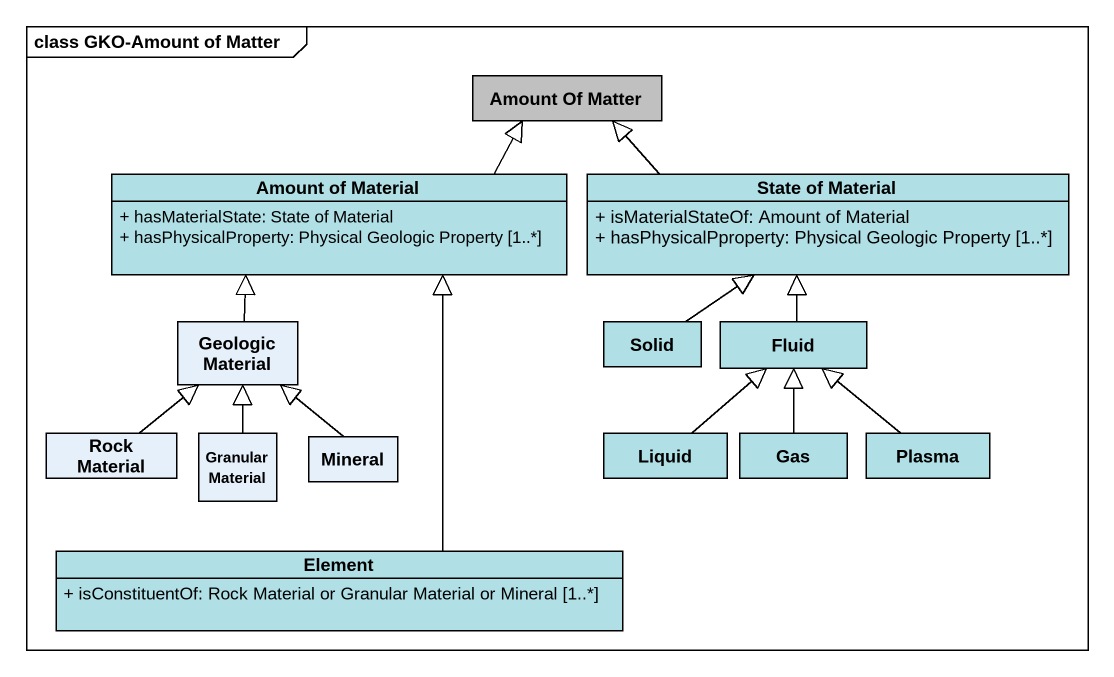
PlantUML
@startuml
mainframe class GKO-Amount of Matter
hide circle
hide empty members
skinparam classAttributeIconSize 0
class "Amount Of Matter" as Amount_Of_Matter #C0C0C0
class "Amount of Material" as Amount_of_Material #B0E0E6 {
  + hasMaterialState: State of Material
  + hasPhysicalProperty: Physical Geologic Property [1..*]
}
class "State of Material" as State_of_Material #B0E0E6 {
  + isMaterialStateOf: Amount of Material
  + hasPhysicalPproperty: Physical Geologic Property [1..*]
}
class "Geologic Material" as Geologic_Material
class Solid #B0E0E6
class Fluid #B0E0E6
class "Rock Material" as Rock_Material
class "Granular Material" as Granular_Material
class Mineral
class Liquid #B0E0E6
class Gas #B0E0E6
class Plasma #B0E0E6
class Element #B0E0E6 {
  + isConstituentOf: Rock Material or Granular Material or Mineral [1..*]
}
Amount_of_Material -right-|> Amount_Of_Matter
State_of_Material -left-|> Amount_Of_Matter
Geologic_Material -up-|> Amount_of_Material
Solid -up-|> State_of_Material
Fluid -up-|> State_of_Material
Rock_Material -up-|> Geologic_Material
Granular_Material -up-|> Geologic_Material
Mineral -up-|> Geologic_Material
Liquid -up-|> Fluid
Gas -up-|> Fluid
Plasma -up-|> Fluid
Element -up-|> Amount_of_Material
@enduml
